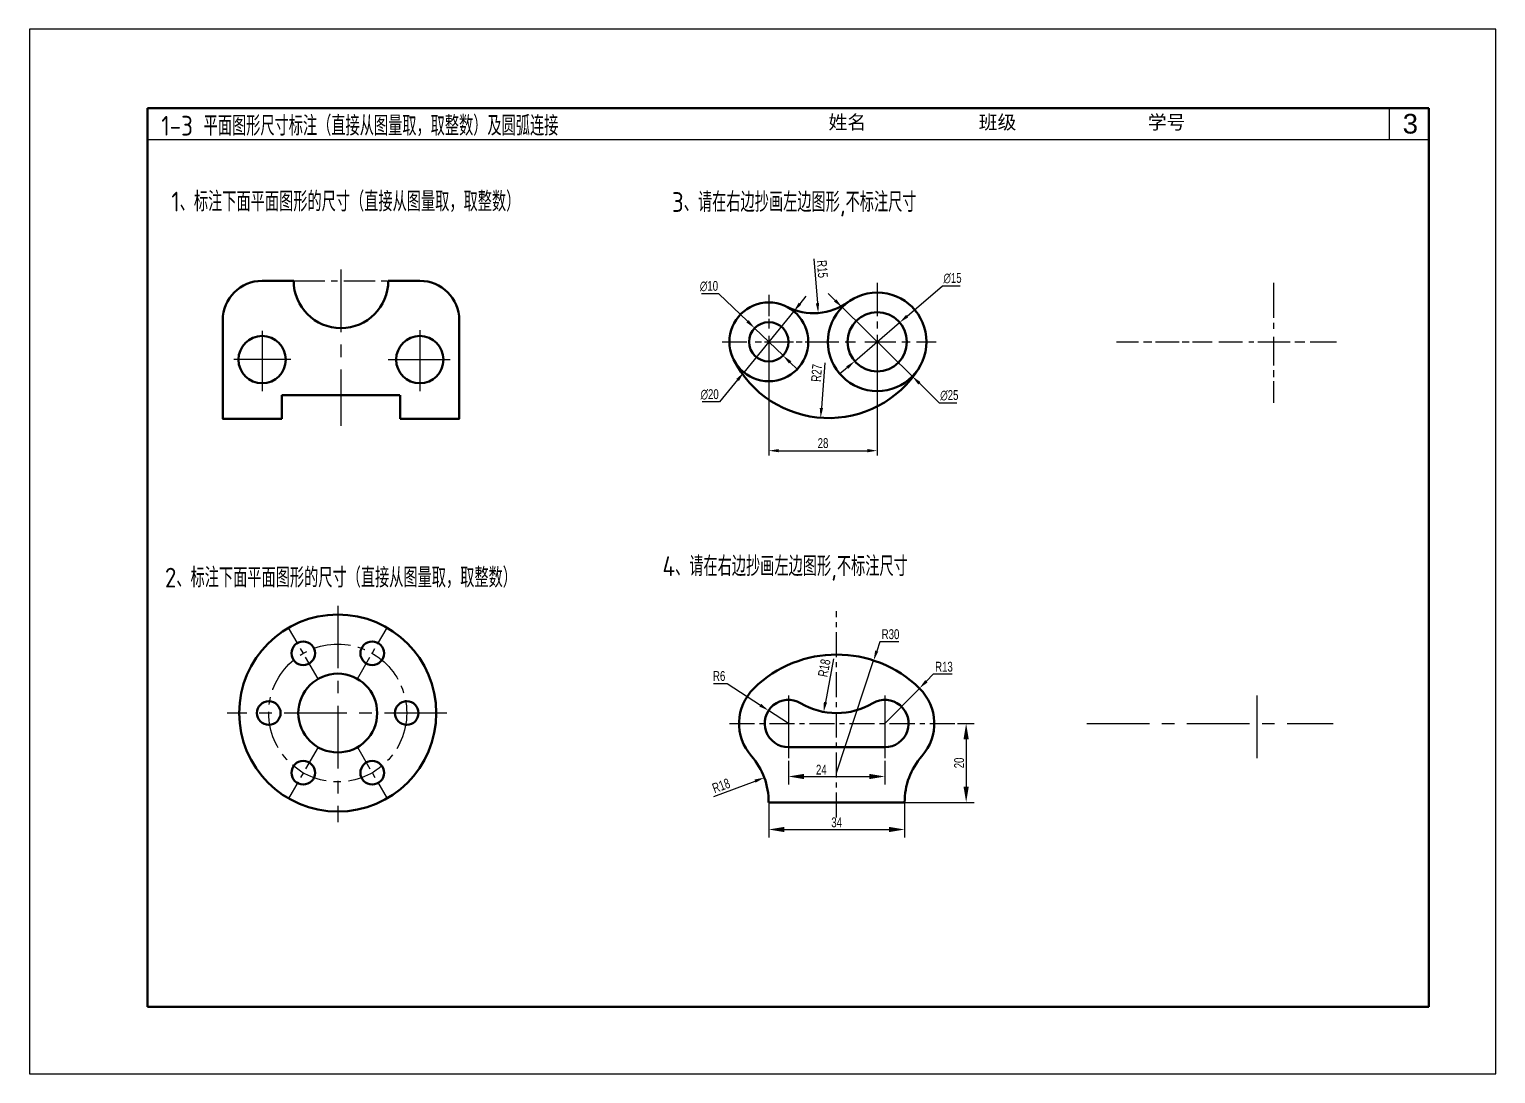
# Model space of a CAD drawing. Header units: millimetres. Extents: x 1205 to 2401, y 439 to 1028.
# Drawn here: x 2028.8 to 2400.8, y 763.2 to 1028.2 of the extents above; entities that cross this region are included whole.
import ezdxf

# ---------------------------------------------------------------- set-up
doc = ezdxf.new("R2010")
doc.units = ezdxf.units.MM
doc.linetypes.add('CENTER', pattern=[50.8, 31.75, -6.35, 6.35, -6.35])
for name, color, linetype in [('中心线', 250, 'CENTER'), ('尺寸标注', 250, 'Continuous'), ('文字', 7, 'Continuous'), ('细实线', 7, 'Continuous')]:
    doc.layers.add(name, color=color, linetype=linetype)
doc.layers.add('粗实线', color=7, linetype='Continuous', lineweight=50)
doc.styles.get("Standard").update_dxf_attribs({"font": 'gbenor.shx', "bigfont": 'gbcbig.shx'})
doc.styles.add('尺寸标注', font='ARIAL.TTF', dxfattribs={"width": 0.7})
doc.styles.add('样式 1', font='ARIAL.TTF', dxfattribs={"height": 5})
doc.styles.add('汉字', font='gbenor.shx', dxfattribs={"height": 5, "bigfont": 'gbcbig.shx'})
doc.dimstyles.new('ISO-25$0', dxfattribs={"dimtxt": 2.5, "dimasz": 4, "dimexe": 2, "dimexo": 0, "dimgap": 0.5, "dimtad": 1, "dimdec": 1, "dimrnd": 1, "dimdsep": 46, "dimtxsty": '尺寸标注', "dimcen": 0, "dimclrd": 256, "dimclre": 256, "dimclrt": 256, "dimadec": 0, "dimazin": 0, "dimtfac": 1, "dimtdec": 1, "dimtmove": 0, "dimatfit": 3, "dimfxl": 0, "dimlwd": -1, "dimlwe": -1, "dimarcsym": 0})
doc.dimstyles.new('ISO-25$3', dxfattribs={"dimtxt": 2.5, "dimasz": 2.5, "dimexe": 1.25, "dimexo": 0, "dimtad": 1, "dimtoh": 1, "dimdec": 0, "dimdsep": 46, "dimtxsty": '尺寸标注', "dimcen": 2.5, "dimclrd": 256, "dimclre": 256, "dimclrt": 256, "dimadec": 0, "dimazin": 0, "dimtfac": 1, "dimtdec": 0, "dimtmove": 0, "dimatfit": 0, "dimfxl": 0, "dimlwd": -1, "dimlwe": -1, "dimarcsym": 0})
doc.dimstyles.new('ISO-25$4', dxfattribs={"dimtxt": 2.5, "dimasz": 2.5, "dimexe": 1.25, "dimexo": 0, "dimtad": 1, "dimtoh": 1, "dimdec": 0, "dimdsep": 46, "dimtxsty": '尺寸标注', "dimcen": 2.5, "dimclrd": 256, "dimclre": 256, "dimclrt": 256, "dimadec": 0, "dimazin": 0, "dimtfac": 1, "dimtdec": 0, "dimtmove": 0, "dimatfit": 3, "dimfxl": 0, "dimlwd": -1, "dimlwe": -1, "dimarcsym": 0})

# ---------------------------------------------------------------- blocks, each defined once
blk = doc.blocks.new('*D207')
at = {"layer": 'Defpoints', "color": 0, "transparency": 16777216}
for p in [(2216.35, 832.02), (2250.85, 832.02), (2250.85, 825.13)]:
    blk.add_point(p, dxfattribs=at)
at = {"layer": '尺寸标注', "transparency": 16777216}
for p, q in [((2216.35, 832.02), (2216.35, 823.13)), ((2250.85, 832.02), (2250.85, 823.13)), ((2220.35, 825.13), (2246.85, 825.13))]:
    blk.add_line(p, q, dxfattribs=at)
for points in [[(2220.35, 825.8), (2220.35, 824.46), (2216.35, 825.13)], [(2246.85, 825.8), (2246.85, 824.46), (2250.85, 825.13)]]:
    blk.add_solid(points, dxfattribs=at)
at = {"layer": '尺寸标注', "transparency": 16777216, "insert": (2233.6, 826.91), "char_height": 2.5, "attachment_point": 5, "style": '尺寸标注'}
blk.add_mtext('34', dxfattribs=at)
blk = doc.blocks.new('*D208')
at = {"layer": 'Defpoints', "color": 0, "transparency": 16777216}
for p in [(2221.35, 842.56), (2245.85, 842.56), (2245.85, 838.57)]:
    blk.add_point(p, dxfattribs=at)
at = {"layer": '尺寸标注', "transparency": 16777216}
for p, q in [((2221.35, 842.56), (2221.35, 836.57)), ((2245.85, 842.56), (2245.85, 836.57)), ((2225.35, 838.57), (2241.85, 838.57))]:
    blk.add_line(p, q, dxfattribs=at)
for points in [[(2225.35, 839.24), (2225.35, 837.9), (2221.35, 838.57)], [(2241.85, 839.24), (2241.85, 837.9), (2245.85, 838.57)]]:
    blk.add_solid(points, dxfattribs=at)
at = {"layer": '尺寸标注', "transparency": 16777216, "insert": (2229.71, 840.32), "char_height": 2.5, "attachment_point": 5, "style": '尺寸标注'}
blk.add_mtext('24', dxfattribs=at)
blk = doc.blocks.new('*D209')
at = {"layer": 'Defpoints', "color": 0, "transparency": 16777216}
for p in [(2234.98, 957.64), (2252.8, 940.11)]:
    blk.add_point(p, dxfattribs=at)
at = {"layer": '尺寸标注', "transparency": 16777216}
for p, q in [((2233.2, 959.39), (2231.42, 961.15)), ((2234.98, 957.64), (2252.8, 940.11)), ((2254.58, 938.35), (2259.64, 933.38)), ((2259.64, 933.38), (2264.11, 933.38))]:
    blk.add_line(p, q, dxfattribs=at)
for points in [[(2233.49, 959.69), (2232.91, 959.1), (2234.98, 957.64)], [(2254.87, 938.65), (2254.29, 938.05), (2252.8, 940.11)]]:
    blk.add_solid(points, dxfattribs=at)
at = {"layer": '尺寸标注', "transparency": 16777216, "insert": (2262.18, 935.28), "char_height": 2.5, "attachment_point": 5, "style": '尺寸标注'}
blk.add_mtext('∅25', dxfattribs=at)
blk = doc.blocks.new('*D210')
at = {"layer": 'Defpoints', "color": 0, "transparency": 16777216}
for p in [(2249.58, 953.76), (2238.2, 943.98)]:
    blk.add_point(p, dxfattribs=at)
at = {"layer": '尺寸标注', "transparency": 16777216}
for p, q in [((2251.47, 955.39), (2260.44, 963.1)), ((2260.44, 963.1), (2264.91, 963.1)), ((2238.2, 943.98), (2249.58, 953.76)), ((2236.31, 942.35), (2234.41, 940.72))]:
    blk.add_line(p, q, dxfattribs=at)
for points in [[(2251.2, 955.71), (2251.74, 955.08), (2249.58, 953.76)], [(2236.03, 942.67), (2236.58, 942.04), (2238.2, 943.98)]]:
    blk.add_solid(points, dxfattribs=at)
at = {"layer": '尺寸标注', "transparency": 16777216, "insert": (2262.99, 965), "char_height": 2.5, "attachment_point": 5, "style": '尺寸标注'}
blk.add_mtext('∅15', dxfattribs=at)
blk = doc.blocks.new('*D211')
at = {"layer": 'Defpoints', "color": 0, "transparency": 16777216}
for p in [(2231.57, 956.52), (2229.53, 929.6)]:
    blk.add_point(p, dxfattribs=at)
at = {"layer": '尺寸标注', "transparency": 16777216}
blk.add_line((2230.59, 943.55), (2229.72, 932.09), dxfattribs=at)
blk.add_solid([(2229.3, 932.12), (2230.14, 932.06), (2229.53, 929.6)], dxfattribs=at)
at = {"layer": '尺寸标注', "transparency": 16777216, "insert": (2228.51, 940.98), "char_height": 2.5, "attachment_point": 5, "rotation": 85.6659, "style": '尺寸标注'}
blk.add_mtext('R27', dxfattribs=at)
blk = doc.blocks.new('*D212')
at = {"layer": 'Defpoints', "color": 0, "transparency": 16777216}
for p in [(2222.72, 956.61), (2210.06, 941.13)]:
    blk.add_point(p, dxfattribs=at)
at = {"layer": '尺寸标注', "transparency": 16777216}
for p, q in [((2224.3, 958.55), (2225.89, 960.48)), ((2222.72, 956.61), (2210.06, 941.13)), ((2208.48, 939.2), (2203.9, 933.61)), ((2203.9, 933.61), (2199.46, 933.61))]:
    blk.add_line(p, q, dxfattribs=at)
for points in [[(2223.98, 958.81), (2224.63, 958.29), (2222.72, 956.61)], [(2208.15, 939.46), (2208.8, 938.93), (2210.06, 941.13)]]:
    blk.add_solid(points, dxfattribs=at)
at = {"layer": '尺寸标注', "transparency": 16777216, "insert": (2201.37, 935.51), "char_height": 2.5, "attachment_point": 5, "style": '尺寸标注'}
blk.add_mtext('∅20', dxfattribs=at)
blk = doc.blocks.new('*D213')
at = {"layer": 'Defpoints', "color": 0, "transparency": 16777216}
for p in [(2212.79, 952.35), (2219.99, 945.4)]:
    blk.add_point(p, dxfattribs=at)
at = {"layer": '尺寸标注', "transparency": 16777216}
for p, q in [((2203.74, 961.08), (2199.29, 961.08)), ((2210.99, 954.08), (2203.74, 961.08)), ((2219.99, 945.4), (2212.79, 952.35)), ((2221.79, 943.66), (2223.58, 941.93))]:
    blk.add_line(p, q, dxfattribs=at)
for points in [[(2211.28, 954.38), (2210.7, 953.78), (2212.79, 952.35)], [(2222.07, 943.96), (2221.5, 943.36), (2219.99, 945.4)]]:
    blk.add_solid(points, dxfattribs=at)
at = {"layer": '尺寸标注', "transparency": 16777216, "insert": (2201.21, 962.98), "char_height": 2.5, "attachment_point": 5, "style": '尺寸标注'}
blk.add_mtext('∅10', dxfattribs=at)
blk = doc.blocks.new('*D214')
at = {"layer": 'Defpoints', "color": 0, "transparency": 16777216}
for p in [(2227.75, 971.14), (2228.92, 956.19)]:
    blk.add_point(p, dxfattribs=at)
at = {"layer": '尺寸标注', "transparency": 16777216}
blk.add_line((2227.85, 969.91), (2228.72, 958.68), dxfattribs=at)
blk.add_solid([(2229.14, 958.71), (2228.31, 958.65), (2228.92, 956.19)], dxfattribs=at)
at = {"layer": '尺寸标注', "transparency": 16777216, "insert": (2229.96, 967.34), "char_height": 2.5, "attachment_point": 5, "rotation": 274.4465, "style": '尺寸标注'}
blk.add_mtext('R15', dxfattribs=at)
blk = doc.blocks.new('*D215')
at = {"layer": 'Defpoints', "color": 0, "transparency": 16777216}
for p in [(2233.6, 872.66), (2230.3, 854.96)]:
    blk.add_point(p, dxfattribs=at)
at = {"layer": '尺寸标注', "transparency": 16777216}
blk.add_line((2232.81, 868.43), (2230.76, 857.42), dxfattribs=at)
blk.add_solid([(2230.35, 857.49), (2231.17, 857.34), (2230.3, 854.96)], dxfattribs=at)
at = {"layer": '尺寸标注', "transparency": 16777216, "insert": (2230.45, 866.1), "char_height": 2.5, "attachment_point": 5, "rotation": 79.4431, "style": '尺寸标注'}
blk.add_mtext('R18', dxfattribs=at)
blk = doc.blocks.new('*D216')
at = {"layer": 'Defpoints', "color": 0, "transparency": 16777216}
for p in [(2264.25, 852.02), (2250.85, 832.02), (2266.45, 832.02)]:
    blk.add_point(p, dxfattribs=at)
at = {"layer": '尺寸标注', "transparency": 16777216}
for p, q in [((2264.25, 852.02), (2268.45, 852.02)), ((2266.45, 848.02), (2266.45, 836.02)), ((2250.85, 832.02), (2268.45, 832.02))]:
    blk.add_line(p, q, dxfattribs=at)
for points in [[(2265.78, 848.02), (2267.12, 848.02), (2266.45, 852.02)], [(2265.78, 836.02), (2267.12, 836.02), (2266.45, 832.02)]]:
    blk.add_solid(points, dxfattribs=at)
at = {"layer": '尺寸标注', "transparency": 16777216, "insert": (2264.67, 842.02), "char_height": 2.5, "attachment_point": 5, "rotation": 90, "style": '尺寸标注'}
blk.add_mtext('20', dxfattribs=at)
blk = doc.blocks.new('*D217')
at = {"layer": 'Defpoints', "color": 0, "transparency": 16777216}
for p in [(2215.25, 838.29), (2198.85, 832.17)]:
    blk.add_point(p, dxfattribs=at)
at = {"layer": '尺寸标注', "transparency": 16777216}
blk.add_line((2202.42, 833.5), (2212.91, 837.41), dxfattribs=at)
blk.add_solid([(2212.76, 837.81), (2213.05, 837.02), (2215.25, 838.29)], dxfattribs=at)
at = {"layer": '尺寸标注', "transparency": 16777216, "insert": (2204.3, 836.23), "char_height": 2.5, "attachment_point": 5, "rotation": 20.4503, "style": '尺寸标注'}
blk.add_mtext('R18', dxfattribs=at)
blk = doc.blocks.new('*D218')
at = {"layer": 'Defpoints', "color": 0, "transparency": 16777216}
for p in [(2216.33, 855.3), (2221.35, 852.02)]:
    blk.add_point(p, dxfattribs=at)
at = {"layer": '尺寸标注', "transparency": 16777216}
for p, q in [((2202.38, 862.16), (2205.82, 862.16)), ((2205.82, 862.16), (2214.24, 856.67)), ((2221.35, 852.02), (2216.33, 855.3))]:
    blk.add_line(p, q, dxfattribs=at)
blk.add_solid([(2214.46, 857.01), (2214.01, 856.32), (2216.33, 855.3)], dxfattribs=at)
at = {"layer": '尺寸标注', "transparency": 16777216, "insert": (2203.79, 864.06), "char_height": 2.5, "attachment_point": 5, "style": '尺寸标注'}
blk.add_mtext('R6', dxfattribs=at)
blk = doc.blocks.new('*D219')
at = {"layer": 'Defpoints', "color": 0, "transparency": 16777216}
for p in [(2254.6, 860.94), (2245.85, 852.02)]:
    blk.add_point(p, dxfattribs=at)
at = {"layer": '尺寸标注', "transparency": 16777216}
for p, q in [((2258.1, 864.52), (2256.35, 862.73)), ((2262.91, 864.52), (2258.1, 864.52)), ((2245.85, 852.02), (2254.6, 860.94))]:
    blk.add_line(p, q, dxfattribs=at)
blk.add_solid([(2256.05, 863.02), (2256.65, 862.44), (2254.6, 860.94)], dxfattribs=at)
at = {"layer": '尺寸标注', "transparency": 16777216, "insert": (2260.82, 866.42), "char_height": 2.5, "attachment_point": 5, "style": '尺寸标注'}
blk.add_mtext('R13', dxfattribs=at)
blk = doc.blocks.new('*D220')
at = {"layer": 'Defpoints', "color": 0, "transparency": 16777216}
for p in [(2242.98, 868.02), (2233.6, 839.52)]:
    blk.add_point(p, dxfattribs=at)
at = {"layer": '尺寸标注', "transparency": 16777216}
for p, q in [((2244.55, 872.76), (2243.77, 870.39)), ((2249.35, 872.76), (2244.55, 872.76)), ((2233.6, 839.52), (2242.98, 868.02))]:
    blk.add_line(p, q, dxfattribs=at)
blk.add_solid([(2243.37, 870.52), (2244.16, 870.26), (2242.98, 868.02)], dxfattribs=at)
at = {"layer": '尺寸标注', "transparency": 16777216, "insert": (2247.26, 874.67), "char_height": 2.5, "attachment_point": 5, "style": '尺寸标注'}
blk.add_mtext('R30', dxfattribs=at)
blk = doc.blocks.new('*D221')
at = {"layer": 'Defpoints', "color": 0, "transparency": 16777216}
for p in [(2216.39, 948.87), (2243.89, 948.87), (2243.89, 921.25)]:
    blk.add_point(p, dxfattribs=at)
at = {"layer": '尺寸标注', "transparency": 16777216}
for p, q in [((2216.39, 948.87), (2216.39, 920)), ((2243.89, 948.87), (2243.89, 920)), ((2218.89, 921.25), (2241.39, 921.25))]:
    blk.add_line(p, q, dxfattribs=at)
for points in [[(2218.89, 921.67), (2218.89, 920.84), (2216.39, 921.25)], [(2241.39, 921.67), (2241.39, 920.84), (2243.89, 921.25)]]:
    blk.add_solid(points, dxfattribs=at)
at = {"layer": '尺寸标注', "transparency": 16777216, "insert": (2230.14, 923.15), "char_height": 2.5, "attachment_point": 5, "style": '尺寸标注'}
blk.add_mtext('28', dxfattribs=at)

msp = doc.modelspace()

# ---------------------------------------------------------------- linework, layer by layer
at = {"layer": '中心线', "color": 7, "ltscale": 0.5}
for p, q in [((2107.85, 967.23), (2107.85, 927.56)), ((2243.89, 963.8), (2243.89, 955.36)), ((2344.43, 963.88), (2344.43, 954.99)), ((2216.39, 960.8), (2216.39, 955.36)), ((2216.39, 954.71), (2216.39, 952.22)), ((2243.89, 954.05), (2243.89, 952.22)), ((2344.43, 953.73), (2344.43, 952.19)), ((2087.85, 951.7), (2087.85, 936.33)), ((2127.85, 951.86), (2127.85, 936.32)), ((2204.54, 948.87), (2210.85, 948.87)), ((2212.95, 948.87), (2214.52, 948.87)), ((2215.31, 948.87), (2222.64, 948.87)), ((2216.39, 950.39), (2216.39, 944.76)), ((2223.3, 948.87), (2224.87, 948.87)), ((2225.65, 948.87), (2234.17, 948.87)), ((2235.75, 948.87), (2238.37, 948.87)), ((2240.72, 948.87), (2248.58, 948.87)), ((2243.89, 950.65), (2243.89, 943.06)), ((2250.16, 948.87), (2252.25, 948.87)), ((2253.82, 948.87), (2258.87, 948.87)), ((2304.56, 948.87), (2310.14, 948.87)), ((2311.41, 948.87), (2313.58, 948.87)), ((2314.49, 948.87), (2320.46, 948.87)), ((2321.27, 948.87), (2322.99, 948.87)), ((2323.89, 948.87), (2328.87, 948.87)), ((2330.59, 948.87), (2336.57, 948.87)), ((2338.2, 948.87), (2339.47, 948.87)), ((2340.46, 948.87), (2348.69, 948.87)), ((2344.43, 950.11), (2344.43, 942.88)), ((2349.87, 948.87), (2352.4, 948.87)), ((2353.76, 948.87), (2360.38, 948.87)), ((2080.69, 944.49), (2095.12, 944.49)), ((2119.81, 944.35), (2135.54, 944.35)), ((2216.39, 943.4), (2216.39, 942.37)), ((2243.89, 942.4), (2243.89, 939.92)), ((2344.43, 941.71), (2344.43, 939.9)), ((2216.39, 940.79), (2216.39, 936.82)), ((2243.89, 939.26), (2243.89, 934.91)), ((2344.43, 938.91), (2344.43, 933.35)), ((2107.03, 881.92), (2107.03, 826.96)), ((2221.35, 859.1), (2221.35, 842.56)), ((2245.85, 859.1), (2245.85, 842.56)), ((2340.17, 859.1), (2340.17, 842.56)), ((2134.73, 854.68), (2078.94, 854.68)), ((2297.07, 852.02), (2359.59, 852.02))]:
    msp.add_line(p, q, dxfattribs=at)
at = {"layer": '中心线', "color": 7, "ltscale": 0.25}
msp.add_line((2095.85, 964.35), (2119.85, 964.35), dxfattribs=at)
at = {"layer": '中心线', "color": 7, "ltscale": 0.2}
for p, q in [((2233.6, 828.19), (2233.6, 880.53)), ((2102.03, 863.34), (2094.53, 876.33)), ((2112.03, 863.34), (2119.53, 876.33)), ((2206.4, 852.02), (2264.25, 852.02)), ((2102.03, 846.02), (2094.53, 833.03)), ((2112.03, 846.02), (2119.53, 833.03))]:
    msp.add_line(p, q, dxfattribs=at)
at = {"layer": '中心线', "color": 7, "ltscale": 0.3}
msp.add_circle((2107.03, 854.68), 17.5, dxfattribs=at)
at = {"layer": '粗实线', "color": 7}
for p, q in [((2383.79, 1008.17), (2058.79, 1008.17)), ((2058.79, 1008.17), (2058.79, 780.17)), ((2383.79, 780.17), (2383.79, 1008.17)), ((2092.85, 929.35), (2092.85, 935.35)), ((2092.85, 929.35), (2092.85, 935.35)), ((2092.85, 935.35), (2122.81, 935.35)), ((2122.85, 929.35), (2122.85, 935.35)), ((2092.85, 929.35), (2077.85, 929.35)), ((2221.35, 846.02), (2245.85, 846.02)), ((2250.85, 832.02), (2216.35, 832.02)), ((2233.6, 832.02), (2250.85, 832.02)), ((2058.79, 780.17), (2383.79, 780.17))]:
    msp.add_line(p, q, dxfattribs=at)
for points in [[(2095.85, 964.35), (2087.85, 964.35)], [(2127.85, 964.35), (2119.85, 964.35)], [(2077.85, 954.35), (2077.85, 929.35), (2092.85, 929.35)], [(2122.85, 929.35), (2137.85, 929.35), (2137.85, 954.35)]]:
    msp.add_lwpolyline(points, dxfattribs=at)
for centre, radius in [((2243.89, 948.87), 12.5), ((2216.39, 948.87), 10), ((2243.89, 948.87), 7.5), ((2216.39, 948.87), 5), ((2087.85, 944.35), 6), ((2127.85, 944.35), 6), ((2107.03, 854.68), 25), ((2098.28, 869.84), 3), ((2115.78, 869.84), 3), ((2107.03, 854.68), 10), ((2089.53, 854.68), 3), ((2124.53, 854.68), 3), ((2098.28, 839.53), 3), ((2115.78, 839.53), 3)]:
    msp.add_circle(centre, radius, dxfattribs=at)
for centre, radius, start, end in [((2087.85, 954.35), 10, 90, 180), ((2107.85, 964.35), 12, 180, 0), ((2127.85, 954.35), 10, 0, 90), ((2227.75, 971.14), 15, 242.9643, 305.9286), ((2231.57, 956.52), 27, 206.7412, 328.1606), ((2233.6, 839.52), 30, 45.573, 134.427), ((2221.35, 852.02), 12.5, 134.427, 221.4116), ((2245.85, 852.02), 12.5, 318.5884, 45.573), ((2221.35, 852.02), 6, 59.3084, 270), ((2233.6, 872.66), 18, 239.3084, 300.6916), ((2245.85, 852.02), 6, 270, 120.6916), ((2198.85, 832.17), 17.5, 359.489, 41.4116), ((2268.35, 832.17), 17.5, 138.5884, 180.511)]:
    msp.add_arc(centre, radius, start, end, dxfattribs=at)
at = {"layer": '细实线', "color": 7}
for p, q in [((2400.79, 1028.17), (2028.79, 1028.17)), ((2028.79, 1028.17), (2028.79, 763.17)), ((2400.79, 763.17), (2400.79, 1028.17)), ((2373.79, 1008.17), (2373.79, 1000.17)), ((2058.79, 1000.17), (2383.79, 1000.17)), ((2028.79, 763.17), (2400.79, 763.17))]:
    msp.add_line(p, q, dxfattribs=at)

# ---------------------------------------------------------------- texts
at = {"layer": '尺寸标注', "color": 7, "insert": (2379.14, 1004.18), "char_height": 5, "width": 10, "attachment_point": 5, "style": '样式 1'}
msp.add_mtext('3', dxfattribs=at)
at = {"layer": '文字', "color": 7, "insert": (2226.76, 1004.4), "char_height": 3.5, "width": 313.5, "attachment_point": 4}
msp.add_mtext('{\\fSimSun|b0|i0|c134|p2;  姓名            班级              学号}', dxfattribs=at)
at = {"layer": '细实线', "color": 7, "char_height": 5, "width": 313.5, "attachment_point": 4, "style": '汉字'}
for s, insert in [('  1-3 平面图形尺寸标注（直接从图量取，取整数）及圆弧连接', (2056.84, 1003.62)), ('  1、标注下面平面图形的尺寸（直接从图量取，取整数）', (2059.39, 984.38)), ('  2、标注下面平面图形的尺寸（直接从图量取，取整数）', (2057.76, 888.96))]:
    msp.add_mtext(s, dxfattribs=dict(at, insert=insert))
at = {"layer": '细实线', "color": 7, "ltscale": 0.3, "char_height": 5, "width": 70.1111, "attachment_point": 5}
for s, insert in [('3、请在右边抄画左边图形,不标注尺寸', (2222.84, 983.75)), ('4、请在右边抄画左边图形,不标注尺寸', (2220.53, 891.34))]:
    msp.add_mtext(s, dxfattribs=dict(at, insert=insert))

# ---------------------------------------------------------------- dimensions: what is measured, and where the dimension line sits
at = {"layer": '尺寸标注', "color": 7}
for center, mpoint, picture, middle in [((2227.75, 971.14), (2228.92, 956.19), '*D214', (2228.06, 967.19)), ((2231.57, 956.52), (2229.53, 929.6), '*D211', (2230.38, 940.84)), ((2233.6, 872.66), (2230.3, 854.96), '*D215', (2232.32, 865.75)), ((2221.35, 852.02), (2216.33, 855.3), '*D218', (2203.79, 862.16)), ((2198.85, 832.17), (2215.25, 838.29), '*D217', (2204.96, 834.45))]:
    dim = msp.add_radius_dim(center=center, mpoint=mpoint, dimstyle='ISO-25$4', dxfattribs=at)
    dim.commit()
    dim.dimension.update_dxf_attribs({"geometry": picture, "text_midpoint": middle, "dimtype": 164})
for p1, p2, picture, middle in [((2219.99, 945.4), (2212.79, 952.35), '*D213', (2201.21, 961.08)), ((2238.2, 943.98), (2249.58, 953.76), '*D210', (2262.99, 963.1)), ((2222.72, 956.61), (2210.06, 941.13), '*D212', (2201.37, 933.61)), ((2234.98, 957.64), (2252.8, 940.11), '*D209', (2262.18, 933.38))]:
    dim = msp.add_diameter_dim_2p(p1=p1, p2=p2, dimstyle='ISO-25$3', dxfattribs=at)
    dim.commit()
    dim.dimension.update_dxf_attribs({"geometry": picture, "text_midpoint": middle, "dimtype": 163})
dim = msp.add_linear_dim(base=(2243.88949866, 921.25243782), p1=(2216.38949866, 948.87275285), p2=(2243.88949866, 948.87275285), dimstyle='ISO-25$0', override={"dimasz": 2.5, "dimexe": 1.25, "dimgap": 0.625, "dimtoh": 1, "dimdec": 0, "dimrnd": 0, "dimcen": 2.5, "dimtdec": 0, "dimatfit": 0}, dxfattribs=at)
dim.commit()
dim.dimension.update_dxf_attribs({"geometry": '*D221', "text_midpoint": (2230.13949866, 923.15387029)})
for center, mpoint, picture, middle in [((2233.6, 839.52), (2242.98, 868.02), '*D220', (2247.26, 874.67)), ((2245.85, 852.02), (2254.6, 860.94), '*D219', (2260.82, 866.42))]:
    dim = msp.add_radius_dim(center=center, mpoint=mpoint, dimstyle='ISO-25$4', dxfattribs=at)
    dim.commit()
    dim.dimension.update_dxf_attribs({"geometry": picture, "text_midpoint": middle})
dim = msp.add_linear_dim(base=(2266.45, 832.02), p1=(2264.25, 852.02), p2=(2250.85, 832.02), angle=270, dimstyle='ISO-25$0', dxfattribs=at)
dim.commit()
dim.dimension.update_dxf_attribs({"geometry": '*D216', "text_midpoint": (2264.67, 842.02)})
dim = msp.add_linear_dim(base=(2245.85, 838.57), p1=(2221.35, 842.56), p2=(2245.85, 842.56), dimstyle='ISO-25$0', dxfattribs=at)
dim.commit()
dim.dimension.update_dxf_attribs({"geometry": '*D208', "text_midpoint": (2229.71, 838.57), "dimtype": 160})
dim = msp.add_linear_dim(base=(2250.85, 825.13), p1=(2216.35, 832.02), p2=(2250.85, 832.02), dimstyle='ISO-25$0', dxfattribs=at)
dim.commit()
dim.dimension.update_dxf_attribs({"geometry": '*D207', "text_midpoint": (2233.6, 826.91)})

doc.saveas('drawing.dxf')
